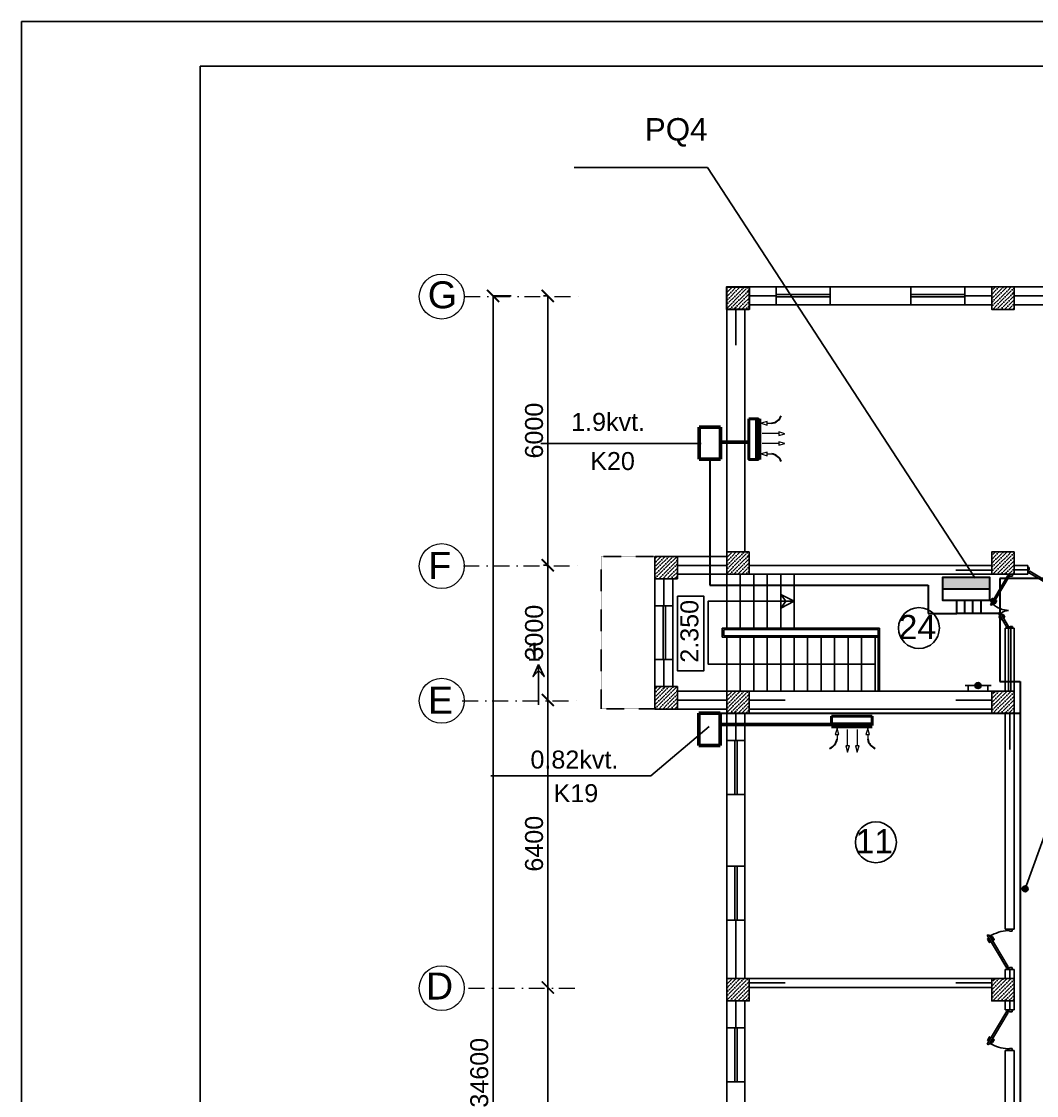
# Model space of a CAD drawing. Header units: millimetres. Extents: x 42452 to 2852333, y -419346 to 834876.
# Drawn here: x 2591321 to 2613922, y 589492 to 613409 of the extents above; entities that cross this region are included whole.
import ezdxf
from ezdxf import colors
from ezdxf.entities.mleader import LeaderData, LeaderLine
from ezdxf.math import Vec2, Vec3

# ---------------------------------------------------------------- set-up
doc = ezdxf.new("R2010")
doc.units = ezdxf.units.MM
for name, pattern in [('( Hidden )', [0.275, 0.15, -0.125]), ('006_PP_0101_AS_101_00$0$006_PP_0101_AS_102_00$0$006_PP_GRID_0101$0$006_TD-D_0101_AS_N101_00$0$TEČKOVANБX2', [0.05, 0, -0.05]), ('DASHDOT', [1, 0.5, -0.25, 0, -0.25]), ('Штрихпунктирная', [670.277762, 352.777767, -176.388884, 0, -141.111112])]:
    doc.linetypes.add(name, pattern=pattern)
for name, color, linetype, lineweight in [('c_dv_l x_tti-25_Ном._пера__21_Ном._пера__21', 7, 'Continuous', 30), ('memar', 7, 'Continuous', 25), ('ДВЕРИ', 7, 'Continuous', 5), ('надписи', 5, 'Continuous', 30), ('соед_роз', 94, 'Continuous', 30), ('Соедин', 5, 'Continuous', 30), ('Соедин_роз', 94, 'Continuous', 30), ('Соединение', 5, 'Continuous', 30), ('Шит', 1, 'Continuous', 30)]:
    doc.layers.add(name, color=color, linetype=linetype, lineweight=lineweight)
doc.styles.add('GENERATED_STYLE_1', font='times.ttf')
doc.styles.get("Standard").update_dxf_attribs({"font": 'arial.ttf'})
doc.styles.add('СГЕНЕРИР_СТИЛЬ_1', font='arial.ttf')
doc.dimstyles.new('razmeri a-g', dxfattribs={"dimtxt": 400, "dimasz": 270, "dimexe": 1.25, "dimexo": 0.625, "dimgap": 100, "dimtad": 1, "dimdec": 0, "dimtxsty": 'Standard', "dimblk": 'ARCHTICK', "dimcen": 2.5, "dimadec": 0, "dimazin": 0, "dimtfac": 1, "dimtdec": 0, "dimtmove": 0, "dimatfit": 3, "dimfxl": 1, "dimarcsym": 0})

# ---------------------------------------------------------------- blocks, each defined once
blk = doc.blocks.new('DSA')
at = {"layer": 'ДВЕРИ', "color": 251, "lineweight": 25, "true_color": 0x636466}
for p, q in [((153780, 788017), (153820, 788017)), ((153780, 787928), (153812, 787928)), ((153780, 787928), (153812, 787928)), ((153804, 787910), (153811, 787922)), ((153804, 787910), (154462, 787520)), ((153811, 787922), (153818, 787918)), ((153812, 787928), (153812, 787965)), ((153812, 787965), (153820, 787965)), ((153818, 787918), (153832, 787941)), ((153820, 787965), (153820, 788016)), ((153832, 787941), (154468, 787562)), ((155336, 787941), (154700, 787562)), ((155364, 787910), (154706, 787520)), ((155350, 787918), (155336, 787941)), ((155388, 788017), (155348, 788017)), ((155348, 787965), (155348, 788016)), ((155356, 787965), (155348, 787965)), ((155357, 787922), (155350, 787918)), ((155356, 787928), (155356, 787965)), ((155388, 787928), (155356, 787928)), ((155388, 787928), (155356, 787928)), ((155364, 787910), (155357, 787922)), ((154366, 787654), (154365, 787652)), ((154367, 787641), (154409, 787616)), ((154428, 787627), (154377, 787657)), ((154388, 787610), (154391, 787615)), ((154391, 787615), (154441, 787585)), ((154411, 787605), (154410, 787603)), ((154426, 787594), (154433, 787605)), ((154441, 787585), (154438, 787580)), ((154777, 787615), (154727, 787585)), ((154727, 787585), (154730, 787580)), ((154742, 787594), (154735, 787605)), ((154740, 787627), (154791, 787657)), ((154757, 787605), (154758, 787603)), ((154801, 787641), (154760, 787616)), ((154780, 787610), (154777, 787615)), ((154802, 787654), (154804, 787652)), ((154318, 787574), (154320, 787576)), ((154372, 787532), (154321, 787563)), ((154331, 787579), (154372, 787555)), ((154365, 787571), (154368, 787575)), ((154415, 787542), (154365, 787571)), ((154383, 787557), (154384, 787560)), ((154401, 787550), (154394, 787538)), ((154418, 787546), (154415, 787542)), ((154456, 787542), (154468, 787562)), ((154470, 787534), (154456, 787542)), ((154462, 787520), (154470, 787534)), ((154698, 787534), (154712, 787542)), ((154706, 787520), (154698, 787534)), ((154712, 787542), (154700, 787562)), ((154750, 787546), (154753, 787542)), ((154753, 787542), (154803, 787571)), ((154767, 787550), (154775, 787538)), ((154785, 787557), (154784, 787560)), ((154837, 787579), (154796, 787555)), ((154797, 787532), (154847, 787563)), ((154803, 787571), (154800, 787575)), ((154850, 787574), (154848, 787576))]:
    blk.add_line(p, q, dxfattribs=at)
for centre, radius, start, end in [((154002, 787952), 583, 319.7101, 357.5846), ((155160, 787950), 576, 182.1815, 220.5237), ((154371, 787648), 7.98, 149.2867, 239.2867), ((154373, 787650), 7.98, 59.2867, 149.2867), ((154404, 787609), 7.98, 329.2867, 59.2867), ((154420, 787613), 16, 329.2867, 59.2867), ((154748, 787613), 16, 120.7133, 210.7133), ((154764, 787609), 7.98, 120.7133, 210.7133), ((154795, 787650), 7.98, 30.7133, 120.7133), ((154797, 787648), 7.98, 300.7133, 30.7133), ((154325, 787569), 7.98, 149.2867, 239.2867), ((154327, 787572), 7.98, 59.2867, 149.2867), ((154376, 787561), 7.98, 239.2867, 329.2867), ((154380, 787546), 16, 239.2867, 329.2867), ((154788, 787546), 16, 210.7133, 300.7133), ((154792, 787561), 7.98, 210.7133, 300.7133), ((154842, 787572), 7.98, 30.7133, 120.7133), ((154843, 787569), 7.98, 300.7133, 30.7133)]:
    blk.add_arc(centre, radius, start, end, dxfattribs=at)
blk = doc.blocks.new('qapi 700')
at = {"layer": 'ДВЕРИ', "color": 251, "lineweight": 25, "true_color": 0x636466}
for p, q in [((1281620, 90086), (1281659, 90086)), ((1281620, 89997), (1281651, 89997)), ((1281651, 89997), (1281651, 90034)), ((1281651, 90034), (1281659, 90034)), ((1281659, 90034), (1281659, 90086)), ((1282368, 90010), (1281735, 89633)), ((1282382, 89987), (1282368, 90010)), ((1282420, 90086), (1282380, 90086)), ((1282380, 90034), (1282380, 90085)), ((1282388, 90034), (1282380, 90034)), ((1282388, 89991), (1282382, 89987)), ((1282388, 89997), (1282388, 90034)), ((1282420, 89997), (1282388, 89997)), ((1282420, 89997), (1282388, 89997)), ((1282395, 89980), (1282388, 89991)), ((1282395, 89980), (1281741, 89591)), ((1281733, 89605), (1281747, 89613)), ((1281741, 89591), (1281733, 89605)), ((1281747, 89613), (1281735, 89633)), ((1281812, 89685), (1281762, 89656)), ((1281762, 89656), (1281765, 89651)), ((1281776, 89665), (1281770, 89676)), ((1281775, 89698), (1281826, 89728)), ((1281785, 89617), (1281787, 89613)), ((1281787, 89613), (1281837, 89642)), ((1281792, 89676), (1281793, 89674)), ((1281835, 89712), (1281794, 89687)), ((1281802, 89622), (1281809, 89609)), ((1281814, 89681), (1281812, 89685)), ((1281820, 89629), (1281818, 89631)), ((1281872, 89650), (1281831, 89626)), ((1281831, 89604), (1281881, 89634)), ((1281837, 89642), (1281835, 89646)), ((1281836, 89725), (1281838, 89722)), ((1281884, 89645), (1281883, 89647))]:
    blk.add_line(p, q, dxfattribs=at)
for centre, radius, start, end in [((1282471, 90052), 821, 183.4077, 209.5706), ((1281783, 89684), 15.9, 120.7133, 210.7133), ((1281798, 89680), 7.94, 120.7133, 210.7133), ((1281823, 89617), 15.9, 210.7133, 300.7133), ((1281827, 89633), 7.94, 210.7133, 300.7133), ((1281830, 89721), 7.94, 30.7133, 120.7133), ((1281831, 89718), 7.94, 300.7133, 30.7133), ((1281876, 89643), 7.94, 30.7133, 120.7133), ((1281877, 89641), 7.94, 300.7133, 30.7133)]:
    blk.add_arc(centre, radius, start, end, dxfattribs=at)
blk = doc.blocks.new('_ArchTick')
at = {"color": 0, "linetype": 'ByBlock', "const_width": 0.15}
blk.add_lwpolyline([(-0.5, -0.5), (0.5, 0.5)], dxfattribs=at)
blk = doc.blocks.new('*D259')
at = {"layer": 'Defpoints', "color": 0, "lineweight": 30, "transparency": 16777216}
for p in [(2602225, 607299), (2601821, 572699), (2602225, 572699)]:
    blk.add_point(p, dxfattribs=at)
at = {"layer": 'memar', "color": 0, "lineweight": -2, "transparency": 16777216}
for p, q in [((2602224, 607299), (2601819, 607299)), ((2601821, 607299), (2601821, 572699)), ((2602224, 572699), (2601819, 572699))]:
    blk.add_line(p, q, dxfattribs=at)
at = {"layer": 'memar', "color": 0, "lineweight": -2, "transparency": 16777216, "xscale": 270, "yscale": 270, "zscale": 270}
for p, rotation in [((2601821, 607299), 90), ((2601821, 572699), 270)]:
    blk.add_blockref('_ArchTick', p, dxfattribs=dict(at, rotation=rotation))
at = {"layer": 'memar', "color": 0, "lineweight": 15, "transparency": 16777216, "insert": (2601516, 589999), "char_height": 400, "attachment_point": 5, "rotation": 90}
blk.add_mtext('34600', dxfattribs=at)
blk = doc.blocks.new('*D260')
at = {"layer": 'Defpoints', "color": 0, "lineweight": 30, "transparency": 16777216}
for p in [(2602943, 607299), (2602943, 601299), (2603040, 601299)]:
    blk.add_point(p, dxfattribs=at)
at = {"layer": 'memar', "color": 0, "lineweight": -2, "transparency": 16777216}
for p, q in [((2602943, 607299), (2603042, 607299)), ((2603040, 607299), (2603040, 601299)), ((2602943, 601299), (2603042, 601299))]:
    blk.add_line(p, q, dxfattribs=at)
at = {"layer": 'memar', "color": 0, "lineweight": -2, "transparency": 16777216, "xscale": 270, "yscale": 270, "zscale": 270}
for p, rotation in [((2603040, 607299), 90), ((2603040, 601299), 270)]:
    blk.add_blockref('_ArchTick', p, dxfattribs=dict(at, rotation=rotation))
at = {"layer": 'memar', "color": 0, "lineweight": 15, "transparency": 16777216, "insert": (2602736, 604299), "char_height": 400, "attachment_point": 5, "rotation": 90}
blk.add_mtext('6000', dxfattribs=at)
blk = doc.blocks.new('*D261')
at = {"layer": 'Defpoints', "color": 0, "lineweight": 30, "transparency": 16777216}
for p in [(2602943, 601299), (2603040, 598299), (2603040, 598299)]:
    blk.add_point(p, dxfattribs=at)
at = {"layer": 'memar', "color": 0, "lineweight": -2, "transparency": 16777216}
for p, q in [((2602943, 601299), (2603042, 601299)), ((2603040, 601299), (2603040, 598299)), ((2603041, 598299), (2603042, 598299))]:
    blk.add_line(p, q, dxfattribs=at)
at = {"layer": 'memar', "color": 0, "lineweight": -2, "transparency": 16777216, "xscale": 270, "yscale": 270, "zscale": 270}
for p, rotation in [((2603040, 601299), 90), ((2603040, 598299), 270)]:
    blk.add_blockref('_ArchTick', p, dxfattribs=dict(at, rotation=rotation))
at = {"layer": 'memar', "color": 0, "lineweight": 15, "transparency": 16777216, "insert": (2602736, 599799), "char_height": 400, "attachment_point": 5, "rotation": 90}
blk.add_mtext('3000', dxfattribs=at)
blk = doc.blocks.new('*D262')
at = {"layer": 'Defpoints', "color": 0, "lineweight": 30, "transparency": 16777216}
for p in [(2603040, 598299), (2603040, 591899), (2603040, 591899)]:
    blk.add_point(p, dxfattribs=at)
at = {"layer": 'memar', "color": 0, "lineweight": -2, "transparency": 16777216}
for p, q in [((2603040, 598299), (2603040, 591899)), ((2603041, 598299), (2603042, 598299)), ((2603041, 591899), (2603042, 591899))]:
    blk.add_line(p, q, dxfattribs=at)
at = {"layer": 'memar', "color": 0, "lineweight": -2, "transparency": 16777216, "xscale": 270, "yscale": 270, "zscale": 270}
for p, rotation in [((2603040, 598299), 90), ((2603040, 591899), 270)]:
    blk.add_blockref('_ArchTick', p, dxfattribs=dict(at, rotation=rotation))
at = {"layer": 'memar', "color": 0, "lineweight": 15, "transparency": 16777216, "insert": (2602736, 595099), "char_height": 400, "attachment_point": 5, "rotation": 90}
blk.add_mtext('6400', dxfattribs=at)
blk = doc.blocks.new('*D263')
at = {"layer": 'Defpoints', "color": 0, "lineweight": 30, "transparency": 16777216}
for p in [(2603040, 591899), (2602568, 585499), (2603040, 585499)]:
    blk.add_point(p, dxfattribs=at)
at = {"layer": 'memar', "color": 0, "lineweight": -2, "transparency": 16777216}
for p, q in [((2603040, 591899), (2603040, 585499)), ((2603041, 591899), (2603042, 591899)), ((2602568, 585499), (2603042, 585499))]:
    blk.add_line(p, q, dxfattribs=at)
at = {"layer": 'memar', "color": 0, "lineweight": -2, "transparency": 16777216, "xscale": 270, "yscale": 270, "zscale": 270}
for p, rotation in [((2603040, 591899), 90), ((2603040, 585499), 270)]:
    blk.add_blockref('_ArchTick', p, dxfattribs=dict(at, rotation=rotation))
at = {"layer": 'memar', "color": 0, "lineweight": 15, "transparency": 16777216, "insert": (2602736, 588699), "char_height": 400, "attachment_point": 5, "rotation": 90}
blk.add_mtext('6400', dxfattribs=at)
blk = doc.blocks.new('ПГ')
at = {"layer": 'Шит'}
blk.add_hatch(color=256, dxfattribs=at).paths.add_polyline_path([(-470, 228), (-470, 3), (470, 3), (470, 228)])
blk.add_line((470, 228), (-470, 228), dxfattribs=at)
blk.add_lwpolyline([(-470, 452), (-470, 3), (470, 3), (470, 452)], close=True, dxfattribs=at)
blk = doc.blocks.new('t')
at = {"layer": 'Соедин', "lineweight": -3}
blk.add_hatch(color=256, dxfattribs=at).paths.add_polyline_path([(-65, 0, 1), (65, 0, 1)])
blk.add_circle((0, 0), 65.1, dxfattribs=at)

msp = doc.modelspace()

# ---------------------------------------------------------------- hatches: boundary and pattern name
at = {"layer": 'memar', "lineweight": 25}
h = msp.add_hatch(dxfattribs=at)
h.set_pattern_fill('ANSI36', color=256, scale=500)
h.set_pattern_definition([(45, (920787.99, 3063898.607), (33.1456304, 121.533978), [156.25, -31.25, 0, -31.25])])
h.paths.add_polyline_path([(2607026.13986, 607498.52629), (2607026.13986, 606998.52629), (2607526.13986, 606998.52629), (2607526.13986, 607498.52629)])
h = msp.add_hatch(dxfattribs=at)
h.set_pattern_fill('ANSI36', color=256, scale=500)
h.set_pattern_definition([(45, (914887.793, 3063898.607), (33.1456304, 121.533978), [156.25, -31.25, 0, -31.25])])
h.paths.add_polyline_path([(2612926.33479, 607498.52629), (2612926.33479, 606998.52629), (2613426.33479, 606998.52629), (2613426.33479, 607498.52629)])
h = msp.add_hatch(dxfattribs=at)
h.set_pattern_fill('ANSI36', color=256, scale=500)
h.set_pattern_definition([(45, (920787.793, 3057998.6), (33.1456304, 121.533978), [156.25, -31.25, 0, -31.25])])
h.paths.add_polyline_path([(2607026.33479, 601598.5206), (2607026.33479, 601098.5206), (2607526.33479, 601098.5206), (2607526.33479, 601598.5206)])
h = msp.add_hatch(dxfattribs=at)
h.set_pattern_fill('ANSI36', color=256, scale=500)
h.set_pattern_definition([(45, (914887.793, 3057998.6), (33.1456304, 121.533978), [156.25, -31.25, 0, -31.25])])
h.paths.add_polyline_path([(2612926.33479, 601598.5206), (2612926.33479, 601098.5206), (2613426.33479, 601098.5206), (2613426.33479, 601598.5206)])
h = msp.add_hatch(dxfattribs=at)
h.set_pattern_fill('ANSI36', color=256, scale=500)
h.set_pattern_definition([(45, (922387.793, 3057898.6), (33.1456304, 121.533978), [156.25, -31.25, 0, -31.25])])
h.paths.add_polyline_path([(2605426.33479, 601498.5206), (2605426.33479, 600998.5206), (2605926.33479, 600998.5206), (2605926.33479, 601498.5206)])
h = msp.add_hatch(color=256, dxfattribs=at)
h.dxf.hatch_style = 1
h.paths.add_polyline_path([(2612686.05079, 598620.53923, 1), (2612554.49781, 598620.53923, 1)])
h = msp.add_hatch(dxfattribs=at)
h.set_pattern_fill('ANSI36', color=256, scale=500)
h.set_pattern_definition([(45, (922387.793, 3054998.6), (33.1456304, 121.533978), [156.25, -31.25, 0, -31.25])])
h.paths.add_polyline_path([(2605426.33479, 598598.5206), (2605426.33479, 598098.5206), (2605926.33479, 598098.5206), (2605926.33479, 598598.5206)])
h = msp.add_hatch(dxfattribs=at)
h.set_pattern_fill('ANSI36', color=256, scale=500)
h.set_pattern_definition([(45, (920787.793, 3054898.6), (33.1456304, 121.533978), [156.25, -31.25, 0, -31.25])])
h.paths.add_polyline_path([(2607026.33479, 598498.5206), (2607026.33479, 597998.5206), (2607526.33479, 597998.5206), (2607526.33479, 598498.5206)])
h = msp.add_hatch(dxfattribs=at)
h.set_pattern_fill('ANSI36', color=256, scale=500)
h.set_pattern_definition([(45, (914887.99, 3054898.6), (33.1456304, 121.533978), [156.25, -31.25, 0, -31.25])])
h.paths.add_polyline_path([(2612926.13986, 598498.5206), (2612926.13986, 597998.5206), (2613426.13986, 597998.5206), (2613426.13986, 598498.5206)])
h = msp.add_hatch(dxfattribs=at)
h.set_pattern_fill('ANSI36', color=256, scale=500)
h.set_pattern_definition([(45, (920787.99, 3048498.6), (33.1456304, 121.533978), [156.25, -31.25, 0, -31.25])])
h.paths.add_polyline_path([(2607026.14, 592098.5206), (2607026.14, 591598.5206), (2607526.14, 591598.5206), (2607526.14, 592098.5206)])
h = msp.add_hatch(dxfattribs=at)
h.set_pattern_fill('ANSI36', color=256, scale=500)
h.set_pattern_definition([(45, (914887.99, 3048498.6), (33.1456304, 121.533978), [156.25, -31.25, 0, -31.25])])
h.paths.add_polyline_path([(2612926.13986, 592098.5206), (2612926.13986, 591598.5206), (2613426.13986, 591598.5206), (2613426.13986, 592098.5206)])

# ---------------------------------------------------------------- linework, layer by layer
at = {"layer": 'c_dv_l x_tti-25_Ном._пера__21_Ном._пера__21', "linetype": 'Continuous', "lineweight": 25, "flags": 128}
for points in [[(2591320.97086, 613409.26844), (2674928.52286, 613409.26844), (2674928.52286, 554286.78524), (2591320.97086, 554286.78524)], [(2595302.28286, 612413.94044), (2673933.19486, 612413.94044), (2673933.19486, 555282.11324), (2595302.28286, 555282.11324)]]:
    msp.add_lwpolyline(points, close=True, dxfattribs=at)
at = {"layer": 'memar', "linetype": 'Штрихпунктирная', "lineweight": 15}
for p, q in [((2601178.52565, 607284.01564), (2603802.51953, 607284.01564)), ((2601161.22987, 601284.00995), (2603802.51953, 601284.00995)), ((2601134.11797, 598284.00995), (2603802.51953, 598284.00995)), ((2601276.13137, 591884.00995), (2603802.51953, 591884.00995))]:
    msp.add_line(p, q, dxfattribs=at)
at = {"layer": 'memar', "color": 7, "linetype": '( Hidden )', "lineweight": 25}
for p, q in [((2605425.96356, 601498.5206), (2604225.96356, 601498.5206)), ((2604225.96356, 601498.5206), (2604225.96356, 598101.18984)), ((2607326.20367, 598498.5206), (2607326.20367, 598798.5206)), ((2604225.96356, 598101.18984), (2605425.96356, 598101.18984))]:
    msp.add_line(p, q, dxfattribs=at)
at = {"layer": 'memar', "color": 7, "linetype": 'Continuous', "lineweight": 25}
for p, q in [((2607026.20367, 599898.5206), (2607026.20367, 601098.5206)), ((2607326.20367, 599898.5206), (2607326.20367, 601098.5206)), ((2607626.20367, 599898.5206), (2607626.20367, 601098.5206)), ((2607926.20367, 599898.5206), (2607926.20367, 601098.5206)), ((2608226.20367, 599898.5206), (2608226.20367, 601098.5206)), ((2608526.20367, 599898.5206), (2608526.20367, 601098.5206)), ((2607026.20367, 599898.5206), (2606926.20367, 599898.5206)), ((2606926.20367, 599898.5206), (2606926.20367, 599698.5206)), ((2606956.20367, 599868.5206), (2610396.20367, 599868.5206)), ((2606956.20367, 599868.5206), (2606956.20367, 599728.5206)), ((2607026.20367, 599898.5206), (2610426.20367, 599898.5206)), ((2610396.20367, 599868.5206), (2610396.20367, 598498.5206)), ((2610426.20367, 599898.5206), (2610426.20367, 598498.5206)), ((2606926.20367, 599698.5206), (2607026.20367, 599698.5206)), ((2606956.20367, 599728.5206), (2610396.20367, 599728.5206)), ((2607026.20367, 598498.5206), (2607026.20367, 599698.5206)), ((2607026.20367, 599698.5206), (2610326.20367, 599698.5206)), ((2607326.20367, 598498.5206), (2607326.20367, 599698.5206)), ((2607626.20367, 598498.5206), (2607626.20367, 599698.5206)), ((2607926.20367, 598498.5206), (2607926.20367, 599698.5206)), ((2608226.20367, 598498.5206), (2608226.20367, 599698.5206)), ((2608526.20367, 598498.5206), (2608526.20367, 599698.5206)), ((2608826.20367, 598498.5206), (2608826.20367, 599698.5206)), ((2609126.20367, 598498.5206), (2609126.20367, 599698.5206)), ((2609426.20367, 598498.5206), (2609426.20367, 599698.5206)), ((2609726.20367, 598498.5206), (2609726.20367, 599698.5206)), ((2610026.20367, 598498.5206), (2610026.20367, 599698.5206)), ((2610326.20367, 598498.5206), (2610326.20367, 599698.5206)), ((2610396.20367, 599698.5206), (2610326.20367, 599698.5206))]:
    msp.add_line(p, q, dxfattribs=at)
at = {"layer": 'memar', "color": 251, "lineweight": 25, "true_color": 0x636466}
for p, q in [((2613284.36525, 601074.21674), (2612893.87233, 600416.90002)), ((2613314.59025, 601046.97983), (2612936.32682, 600410.24153)), ((2613284.36525, 601074.21674), (2613296.16284, 601067.20814)), ((2613296.16284, 601067.20814), (2613292.08747, 601060.34807)), ((2613292.08747, 601060.34807), (2613314.59025, 601046.97983)), ((2613301.77958, 601098.5206), (2613301.77958, 601066.6034)), ((2613301.77958, 601098.5206), (2613301.77958, 601066.6034)), ((2613301.77958, 601066.6034), (2613338.77971, 601066.6034)), ((2613338.77971, 601066.6034), (2613338.77971, 601058.6241)), ((2613338.77971, 601058.6241), (2613390.32378, 601058.6241)), ((2613390.88991, 601098.5206), (2613390.88991, 601058.6241)), ((2612906.54883, 600507.03056), (2612936.68647, 600557.76132)), ((2612947.62191, 600560.54603), (2612950.34023, 600558.93115)), ((2612893.87272, 600416.89978), (2612907.59497, 600408.74789)), ((2612907.59497, 600408.74789), (2612915.74564, 600422.46807)), ((2612924.41496, 600477.85457), (2612912.11824, 600485.15968)), ((2612915.72753, 600463.23101), (2612945.42313, 600513.21768)), ((2612919.77174, 600460.82846), (2612915.72753, 600463.23101)), ((2612915.74564, 600422.46807), (2612936.32391, 600410.24325)), ((2612953.12493, 600547.99571), (2612928.67369, 600506.83687)), ((2612931.45839, 600495.90143), (2612934.17671, 600494.28656)), ((2612945.42313, 600513.21768), (2612949.46734, 600510.81514)), ((2612958.93673, 600437.56171), (2612954.21824, 600440.36482)), ((2612988.63233, 600487.54838), (2612958.93673, 600437.56171)), ((2612967.62415, 600452.18527), (2612979.28231, 600445.2595)), ((2612979.46567, 600467.38173), (2612977.38591, 600468.61726)), ((2612983.94956, 600490.33028), (2612988.63233, 600487.54838)), ((2613014.85236, 600511.32528), (2612990.40111, 600470.16644)), ((2613001.15319, 600450.82892), (2613031.29083, 600501.55967)), ((2613028.50612, 600512.49511), (2613025.7878, 600514.10999)), ((2613270.23446, 599909.80811), (2613077.87146, 600232.06008)), ((2613077.87185, 600232.06031), (2613091.5941, 600240.21221)), ((2613090.54796, 600141.92953), (2613120.6856, 600091.19878)), ((2613091.5941, 600240.21221), (2613099.74477, 600226.49203)), ((2613108.41409, 600171.10553), (2613096.11737, 600163.80041)), ((2613103.77087, 600188.13163), (2613099.72666, 600185.72909)), ((2613099.72666, 600185.72909), (2613129.42226, 600135.74241)), ((2613099.74477, 600226.49203), (2613120.32304, 600238.71684)), ((2613137.12407, 600100.96438), (2613112.67282, 600142.12322)), ((2613115.45752, 600153.05866), (2613118.17584, 600154.67354)), ((2613300.45946, 599937.04501), (2613120.32595, 600238.71857)), ((2613129.42226, 600135.74241), (2613133.46647, 600138.14496)), ((2613131.62104, 600088.41407), (2613134.33936, 600090.02894)), ((2613142.93586, 600211.39839), (2613138.21737, 600208.59528)), ((2613172.63146, 600161.41172), (2613142.93586, 600211.39839)), ((2613151.62328, 600196.77483), (2613163.28144, 600203.70059)), ((2613163.4648, 600181.57836), (2613161.38504, 600180.34284)), ((2613167.94869, 600158.62982), (2613172.63146, 600161.41172)), ((2613198.85149, 600137.63482), (2613174.40024, 600178.79366)), ((2613185.15232, 600198.13118), (2613215.28996, 600147.40042)), ((2613212.50525, 600136.46498), (2613209.78693, 600134.85011)), ((2613270.23446, 599909.80811), (2613282.03205, 599916.8167)), ((2613277.95668, 599923.67678), (2613300.45946, 599937.04501)), ((2613282.03205, 599916.8167), (2613277.95668, 599923.67678)), ((2613301.77958, 599898.5206), (2613301.77958, 599930.4378)), ((2613301.77958, 599898.5206), (2613301.77958, 599930.4378)), ((2613301.77958, 599930.4378), (2613338.77971, 599930.4378)), ((2613338.77971, 599930.4378), (2613338.77971, 599938.4171)), ((2613338.77971, 599938.4171), (2613390.32378, 599938.4171)), ((2613390.88991, 599898.5206), (2613390.88991, 599938.4171))]:
    msp.add_line(p, q, dxfattribs=at)
at = {"layer": 'memar', "lineweight": 25}
msp.add_line((2613726.33479, 601198.5206), (2613426.33479, 601198.5206), dxfattribs=at)
at = {"layer": 'memar', "color": 0, "lineweight": 25}
for p, q in [((2613225.94508, 599898.5206), (2613426.13986, 599898.5206)), ((2612925.96356, 598098.5206), (2607525.96356, 598098.5206))]:
    msp.add_line(p, q, dxfattribs=at)
at = {"layer": 'memar', "color": 7, "linetype": 'DASHDOT', "lineweight": 25}
msp.add_line((2607026.20367, 599698.5206), (2607026.20367, 598498.5206), dxfattribs=at)
at = {"layer": 'memar', "color": 7, "linetype": '006_PP_0101_AS_101_00$0$006_PP_0101_AS_102_00$0$006_PP_GRID_0101$0$006_TD-D_0101_AS_N101_00$0$TEČKOVANБX2', "lineweight": 25}
for p, q in [((2608226.20367, 598498.5206), (2608226.20367, 599698.5206)), ((2608526.20367, 598498.5206), (2608526.20367, 599698.5206)), ((2608826.20367, 598498.5206), (2608826.20367, 599698.5206)), ((2609126.20367, 598498.5206), (2609126.20367, 599698.5206)), ((2609426.20367, 598498.5206), (2609426.20367, 599698.5206)), ((2609726.20367, 598498.5206), (2609726.20367, 599698.5206)), ((2610026.20367, 598498.5206), (2610026.20367, 599698.5206)), ((2610326.20367, 598498.5206), (2610326.20367, 599698.5206)), ((2607926.20367, 598498.5206), (2607926.20367, 599398.5206)), ((2607626.20367, 598498.5206), (2607626.20367, 599098.5206))]:
    msp.add_line(p, q, dxfattribs=at)
at = {"layer": 'memar', "linetype": 'Continuous', "lineweight": 25}
for p, q in [((2602835.06475, 599092.09296), (2602835.06475, 598192.09296)), ((2612331.00398, 598620.53923), (2612909.54461, 598620.53923)), ((2612399.87787, 598620.53923), (2612399.87787, 598498.5206)), ((2612834.76725, 598620.53923), (2612834.76725, 598498.5206))]:
    msp.add_line(p, q, dxfattribs=at)
at = {"layer": 'memar', "color": 3, "lineweight": 25}
for points in [[(2607526.13986, 607498.52629), (2607026.13986, 607498.52629), (2607026.13986, 606998.52629), (2607526.13986, 606998.52629)], [(2613426.33479, 607498.52629), (2612926.33479, 607498.52629), (2612926.33479, 606998.52629), (2613426.33479, 606998.52629)], [(2607526.33479, 601598.5206), (2607026.33479, 601598.5206), (2607026.33479, 601098.5206), (2607526.33479, 601098.5206)], [(2613426.33479, 601598.5206), (2612926.33479, 601598.5206), (2612926.33479, 601098.5206), (2613426.33479, 601098.5206)], [(2605926.33479, 601498.5206), (2605426.33479, 601498.5206), (2605426.33479, 600998.5206), (2605926.33479, 600998.5206)], [(2605926.33479, 598598.5206), (2605426.33479, 598598.5206), (2605426.33479, 598098.5206), (2605926.33479, 598098.5206)], [(2607526.33479, 598498.5206), (2607026.33479, 598498.5206), (2607026.33479, 597998.5206), (2607526.33479, 597998.5206)], [(2613426.13986, 598498.5206), (2612926.13986, 598498.5206), (2612926.13986, 597998.5206), (2613426.13986, 597998.5206)], [(2607526.14, 592098.5206), (2607026.14, 592098.5206), (2607026.14, 591598.5206), (2607526.14, 591598.5206)], [(2613426.13986, 592098.5206), (2612926.13986, 592098.5206), (2612926.13986, 591598.5206), (2613426.13986, 591598.5206)]]:
    msp.add_lwpolyline(points, close=True, dxfattribs=at)
at = {"layer": 'memar', "color": 0, "lineweight": 25}
for points in [[(2607526.13986, 607498.52629), (2648926.13986, 607498.52629)], [(2608125.6591, 607098.52629), (2607525.96356, 607098.52629)], [(2611125.65909, 607098.52629), (2609325.6591, 607098.52629)], [(2612926.33479, 607098.52629), (2612325.65909, 607098.52629)], [(2614125.6591, 607098.52629), (2613426.33479, 607098.52629)], [(2607026.13986, 606998.52629), (2607026.13986, 601598.5206)], [(2607426.13986, 606998.52629), (2607426.13986, 601598.5206)], [(2605925.96356, 601498.5206), (2607026.13986, 601498.5206)], [(2607526.13986, 601298.5206), (2612926.33479, 601298.5206)], [(2613726.33479, 601298.5206), (2613426.33479, 601298.5206)], [(2613726.33479, 601098.5206), (2613726.33479, 601298.5206)], [(2607028.33479, 601098.5206), (2605927.96356, 601098.5206)], [(2612926.33479, 601098.5206), (2607526.33479, 601098.5206)], [(2613726.33479, 601098.5206), (2613426.33479, 601098.5206)], [(2605426.33479, 600998.5206), (2605426.33479, 598598.5206)], [(2605826.33479, 600998.5206), (2605826.33479, 598598.5206)], [(2613426.13986, 599898.5206), (2613426.13986, 598498.5206), (2613226.13986, 598498.5206), (2613226.13986, 599898.5206)], [(2605925.96356, 598498.5206), (2607026.33479, 598498.5206)], [(2607526.33479, 598498.5206), (2612926.13986, 598498.5206)], [(2607025.96356, 598098.5206), (2605926.33479, 598098.5206)], [(2607026.05727, 572898.5206), (2607026.33479, 597998.5206)], [(2607426.2534, 592098.5206), (2607426.33479, 597998.51508)], [(2612925.96356, 598098.5206), (2607525.96356, 598098.5206)], [(2613226.13986, 593198.5206), (2613226.13986, 597998.5206), (2613426.13986, 597998.5206), (2613426.13986, 593198.5206)], [(2613426.13986, 593198.5206), (2613226.13986, 593198.5206)], [(2613426.13986, 592298.5206), (2613426.13986, 592098.5206), (2613226.13986, 592098.5206), (2613226.13986, 592298.5206)], [(2613226.13986, 592298.5206), (2613426.13986, 592298.5206)], [(2607426.16511, 585698.5206), (2607426.2465, 591598.5206)], [(2613226.13986, 591398.5206), (2613226.13986, 591598.5206), (2613426.13986, 591598.5206), (2613426.13986, 591398.5206)], [(2613226.13986, 591398.5206), (2613426.13986, 591398.5206)], [(2613426.13986, 590498.5206), (2613426.13986, 585698.5206), (2613226.13986, 585698.5206), (2613226.13986, 590498.5206)], [(2613426.13986, 590498.5206), (2613226.13986, 590498.5206)]]:
    msp.add_lwpolyline(points, dxfattribs=at)
for points in [[(2609325.6591, 607498.52629), (2608125.6591, 607498.52629), (2608125.6591, 607098.52629), (2609325.6591, 607098.52629)], [(2612325.65909, 607498.52629), (2611125.6591, 607498.52629), (2611125.6591, 607098.52629), (2612325.65909, 607098.52629)], [(2605826.33479, 599198.5206), (2605826.33479, 600398.5206), (2605426.33479, 600398.5206), (2605426.33479, 599198.5206)], [(2607426.32651, 596198.44447), (2607426.32651, 597398.44447), (2607026.32651, 597398.44447), (2607026.32651, 596198.44447)], [(2607425.15048, 593398.02385), (2607425.15048, 594598.02385), (2607025.15048, 594598.02385), (2607025.15048, 593398.02385)], [(2612926.13986, 591898.5206), (2607526.14, 591898.5206), (2607526.14, 592098.5206), (2612926.13986, 592098.5206)], [(2607426.23822, 589798.44447), (2607426.23822, 590998.44447), (2607026.23822, 590998.44447), (2607026.23822, 589798.44447)]]:
    msp.add_lwpolyline(points, close=True, dxfattribs=at)
at = {"layer": 'memar', "lineweight": 25}
for points in [[(2608125.6591, 607298.52629), (2607526.13986, 607298.52629)], [(2612926.33479, 607298.52629), (2612325.65909, 607298.52629)], [(2613426.33479, 607298.52629), (2614125.6591, 607298.52629)], [(2607226.14, 606998.52629), (2607226.14, 606198.52629)], [(2605926.33479, 601298.5206), (2607026.33479, 601298.5206)], [(2612126.33479, 601192.00445), (2612926.33479, 601192.00445)], [(2605626.14, 600998.5206), (2605626.14, 600398.5206)], [(2605626.14, 599198.5206), (2605626.14, 598598.5206)], [(2607026.33479, 598298.5206), (2605926.33479, 598298.5206)], [(2607526.33479, 598298.5206), (2608326.33479, 598298.5206)], [(2612926.13986, 598298.5206), (2612126.13986, 598298.5206)], [(2607226.14, 597998.5206), (2607226.14, 597398.44447)], [(2613326.13986, 597998.5206), (2613326.13986, 597198.5206)], [(2607226.14, 592098.5206), (2607226.14, 593398.02385)], [(2613326.13986, 592098.5206), (2613326.13986, 592298.5206)], [(2607526.14, 591998.5206), (2608326.14, 591998.5206)], [(2612926.13986, 591998.5206), (2612126.13986, 591998.5206)], [(2607226.14, 591598.5206), (2607226.14, 590993.0522)], [(2613326.13986, 591598.5206), (2613326.13986, 591398.5206)]]:
    msp.add_lwpolyline(points, dxfattribs=at)
at = {"layer": 'memar', "color": 146, "lineweight": 25, "true_color": 0x105689}
for points in [[(2608125.6591, 607329.66369), (2608125.6591, 607279.66369), (2609325.6591, 607279.66369), (2609325.6591, 607329.66369)], [(2611125.6591, 607329.66369), (2611125.6591, 607279.66369), (2612325.65909, 607279.66369), (2612325.65909, 607329.66369)], [(2605657.47219, 600398.5206), (2605607.47219, 600398.5206), (2605607.47219, 599198.5206), (2605657.47219, 599198.5206)], [(2613351.13986, 598498.5206), (2613301.13986, 598498.5206), (2613301.13986, 599898.5206), (2613351.13986, 599898.5206)], [(2607257.46391, 597398.44447), (2607207.46391, 597398.44447), (2607207.46391, 596198.44447), (2607257.46391, 596198.44447)], [(2607256.28789, 594598.02385), (2607206.28789, 594598.02385), (2607206.28789, 593398.02385), (2607256.28789, 593398.02385)], [(2607257.37562, 590998.44447), (2607207.37562, 590998.44447), (2607207.37562, 589798.44447), (2607257.37562, 589798.44447)]]:
    msp.add_lwpolyline(points, close=True, dxfattribs=at)
at = {"layer": 'memar', "color": 7, "linetype": 'Continuous', "lineweight": 25, "flags": 128}
for points in [[(2605925.30571, 600608.56852), (2605925.30571, 598949.68484), (2606515.13102, 598949.68484), (2606515.13102, 600608.56852)], [(2608343.17323, 600498.52076), (2608226.20367, 600346.03133), (2608526.20367, 600498.5206), (2608226.20367, 600651.01072)]]:
    msp.add_lwpolyline(points, close=True, dxfattribs=at)
msp.add_lwpolyline([(2608526.20367, 600498.521), (2606608.5369, 600498.521), (2606608.5369, 599098.5206), (2610326.20367, 599098.5206)], dxfattribs=at)
at = {"layer": 'memar', "linetype": 'Continuous', "lineweight": 25, "flags": 128}
msp.add_lwpolyline([(2602835.06475, 599092.09296), (2602713.52983, 598823.03184), (2602835.06475, 598960.52314), (2602956.59968, 598823.03184)], close=True, dxfattribs=at)
at = {"layer": 'memar', "linetype": 'Continuous', "lineweight": 15}
for centre in [(2600678.52723, 607282.7601), (2600678.52723, 601282.75441), (2600678.52723, 598282.75441), (2600678.3323, 591882.75441)]:
    msp.add_circle(centre, 500, dxfattribs=at)
at = {"layer": 'memar', "color": 0, "lineweight": 25}
for centre in [(2611305.00562, 599901.15342), (2610345.99822, 595130.91453)]:
    msp.add_circle(centre, 454.87332, dxfattribs=at)
at = {"layer": 'memar', "lineweight": 25}
msp.add_circle((2612620.2743, 598620.53923), 65.77649, dxfattribs=at)
at = {"layer": 'memar', "color": 251, "lineweight": 25, "true_color": 0x636466}
for centre, radius, start, end in [((2612943.54654, 600553.68595), 7.9793, 59.286707771, 149.286707771), ((2612946.26486, 600552.07108), 7.9793, 329.286707771, 59.286707771), ((2612920.26897, 600498.87983), 15.9586, 149.286707771, 239.286707771), ((2612935.53376, 600502.76151), 7.9793, 149.286707771, 239.286707771), ((2613326.34224, 600876.90661), 582.83404, 229.710094572, 267.584640116), ((2612987.43304, 600458.97965), 15.9586, 239.286707771, 329.286707771), ((2612983.54104, 600474.24181), 7.9793, 239.286707771, 329.286707771), ((2613021.71243, 600507.24991), 7.9793, 59.286707771, 149.286707771), ((2613024.43075, 600505.63504), 7.9793, 329.286707771, 59.286707771), ((2613104.26811, 600150.08027), 15.9586, 120.713292229, 210.713292229), ((2613119.53289, 600146.19859), 7.9793, 120.713292229, 210.713292229), ((2613127.54567, 600095.27414), 7.9793, 210.713292229, 300.713292229), ((2613313.92324, 600006.6961), 288.15029, 92.415359884, 130.289905428), ((2613130.26399, 600096.88902), 7.9793, 300.713292229, 30.713292229), ((2613171.43217, 600189.98045), 15.9586, 30.713292229, 120.713292229), ((2613167.54017, 600174.71829), 7.9793, 30.713292229, 120.713292229), ((2613205.71156, 600141.71018), 7.9793, 210.713292229, 300.713292229), ((2613208.42988, 600143.32506), 7.9793, 300.713292229, 30.713292229)]:
    msp.add_arc(centre, radius, start, end, dxfattribs=at)
at = {"layer": 'надписи', "color": 0, "lineweight": -3}
for p, q in [((2602888.7665, 604010.7068), (2606451.50441, 604010.7068)), ((2605332.50138, 596607.85663), (2606630.88053, 597709.44349)), ((2601769.76347, 596607.85663), (2605332.50138, 596607.85663))]:
    msp.add_line(p, q, dxfattribs=at)
at = {"layer": 'соед_роз', "lineweight": 50}
for p, q in [((2607697.09924, 604560.92714), (2607697.09924, 603656.5337)), ((2607727.18782, 604560.92714), (2607727.18782, 603656.5337)), ((2607751.96006, 604560.92714), (2607751.96006, 603656.5337)), ((2606407.21557, 604377.69924), (2606883.52368, 604377.69924)), ((2606407.21557, 604377.69924), (2606407.21557, 603660.58852)), ((2606883.52368, 604377.69924), (2606883.52368, 603660.58852)), ((2606883.52368, 604038.23958), (2607516.98383, 604038.23958)), ((2606883.52368, 603660.58852), (2606407.21557, 603660.58852)), ((2606404.42636, 598007.34116), (2606880.73446, 598007.34116)), ((2606404.42636, 598007.34116), (2606404.42636, 597290.23045)), ((2606880.73446, 598007.34116), (2606880.73446, 597290.23045)), ((2609358.77897, 597752.29873), (2606880.73446, 597752.29873)), ((2610263.17242, 597761.72443), (2609358.77897, 597761.72443)), ((2610263.17242, 597731.63585), (2609358.77897, 597731.63585)), ((2610263.17242, 597706.86361), (2609358.77897, 597706.86361)), ((2606880.73446, 597290.23045), (2606404.42636, 597290.23045))]:
    msp.add_line(p, q, dxfattribs=at)
at = {"layer": 'соед_роз', "lineweight": 15}
for p, q in [((2607927.91379, 604502.10419), (2607791.77805, 604464.85756)), ((2607791.77805, 604464.85756), (2607927.91379, 604422.83256)), ((2607927.91379, 604422.83256), (2607927.91379, 604502.10419)), ((2607927.91379, 604462.46837), (2608026.12664, 604462.46837)), ((2608183.02603, 604231.24375), (2607815.33806, 604231.24375)), ((2608319.16177, 604228.85456), (2608183.02603, 604270.87956)), ((2608183.02603, 604270.87956), (2608183.02603, 604191.60793)), ((2608183.02603, 604191.60793), (2608319.16177, 604228.85456)), ((2608183.02603, 604012.72811), (2607812.87737, 604012.72811)), ((2608319.16177, 604010.33892), (2608183.02603, 604052.36392)), ((2608183.02603, 604052.36392), (2608183.02603, 603973.09229)), ((2608183.02603, 603973.09229), (2608319.16177, 604010.33892)), ((2607927.91379, 603819.26716), (2607791.77805, 603782.02053)), ((2607791.77805, 603782.02053), (2607927.91379, 603739.99553)), ((2607927.91379, 603739.99553), (2607927.91379, 603819.26716)), ((2607927.91379, 603779.63134), (2608026.12664, 603779.63134)), ((2609358.77897, 597731.63585), (2609358.77897, 597941.83984)), ((2609358.77897, 597941.83984), (2610263.17242, 597941.83984)), ((2610263.17242, 597941.83984), (2610263.17242, 597731.63585)), ((2610263.17242, 597731.63585), (2609358.77897, 597731.63585)), ((2609484.2658, 597667.04562), (2609442.2408, 597530.90988)), ((2609442.2408, 597530.90988), (2609521.51244, 597530.90988)), ((2609481.87662, 597530.90988), (2609481.87662, 597432.69704)), ((2609521.51244, 597530.90988), (2609484.2658, 597667.04562)), ((2609714.97338, 597275.79765), (2609714.97338, 597645.9463)), ((2609933.48902, 597275.79765), (2609933.48902, 597643.48561)), ((2610167.10283, 597667.04562), (2610125.07783, 597530.90988)), ((2610125.07783, 597530.90988), (2610204.34947, 597530.90988)), ((2610164.71365, 597530.90988), (2610164.71365, 597432.69704)), ((2610204.34947, 597530.90988), (2610167.10283, 597667.04562)), ((2609754.6092, 597275.79765), (2609675.33757, 597275.79765)), ((2609675.33757, 597275.79765), (2609712.5842, 597139.6619)), ((2609712.5842, 597139.6619), (2609754.6092, 597275.79765)), ((2609973.12484, 597275.79765), (2609893.85321, 597275.79765)), ((2609893.85321, 597275.79765), (2609931.09984, 597139.6619)), ((2609931.09984, 597139.6619), (2609973.12484, 597275.79765))]:
    msp.add_line(p, q, dxfattribs=at)
at = {"layer": 'соед_роз', "lineweight": 40}
for p, q in [((2609358.77897, 597731.63585), (2609358.77897, 597941.83984)), ((2609358.77897, 597941.83984), (2610263.17242, 597941.83984)), ((2610263.17242, 597941.83984), (2610263.17242, 597731.63585)), ((2610263.17242, 597731.63585), (2609358.77897, 597731.63585))]:
    msp.add_line(p, q, dxfattribs=at)
at = {"layer": 'соед_роз', "lineweight": 15}
msp.add_lwpolyline([(2607516.98383, 604560.92714), (2607727.18782, 604560.92714), (2607727.18782, 603656.5337), (2607516.98383, 603656.5337)], close=True, dxfattribs=at)
at = {"layer": 'соед_роз', "lineweight": 40}
msp.add_lwpolyline([(2607516.98383, 604560.92714), (2607727.18782, 604560.92714), (2607727.18782, 603656.5337), (2607516.98383, 603656.5337)], close=True, dxfattribs=at)
at = {"layer": 'соед_роз'}
for centre, start, end in [((2607989.04768, 604728.87635), 277.923588556, 338.351629391), ((2607989.04768, 603513.22337), 21.648370609, 82.076411391), ((2609215.46865, 597469.776), 291.648370633, 352.076411387), ((2610431.12162, 597469.776), 187.923588559, 248.351629367)]:
    msp.add_arc(centre, 268.97594, start, end, dxfattribs=at)
at = {"layer": 'Соедин_роз'}
for p, q in [((2606645.36963, 603660.58852), (2606645.36963, 600856.68768)), ((2606645.36963, 600856.68768), (2611506.17895, 600856.68768)), ((2611506.17895, 600856.68768), (2611506.17895, 600228.50906)), ((2634315.48629, 601005.58971), (2613107.30991, 601005.58971)), ((2613107.30991, 601005.58971), (2613107.30991, 600228.50906)), ((2612144.58995, 600228.50906), (2612144.58995, 600521.54078)), ((2612325.55347, 600228.50906), (2612325.55347, 600521.54078)), ((2612506.51699, 600228.50906), (2612506.51699, 600521.54078)), ((2612687.48051, 600228.50906), (2612687.48051, 600521.54078)), ((2611506.17895, 600228.50906), (2612144.58995, 600228.50906)), ((2613107.30991, 600228.50906), (2612144.58995, 600228.50906)), ((2613107.30991, 600228.50906), (2613107.30991, 598712.2938)), ((2613107.30991, 598712.2938), (2613555.617, 598712.2938)), ((2613555.617, 598712.2938), (2613555.617, 581204.65344)), ((2606880.73446, 598007.34116), (2613555.617, 598007.34116))]:
    msp.add_line(p, q, dxfattribs=at)
msp.add_lwpolyline([(2607526.13986, 606998.52629), (2607026.13986, 606998.52629), (2607026.13986, 607498.52629), (2607526.13986, 607498.52629)], close=True, dxfattribs=at)
at = {"layer": 'Соединение', "color": 0, "lineweight": -3}
msp.add_line((2615729.95889, 599806.49803), (2613667.47897, 594095.57688), dxfattribs=at)
at = {"layer": 'Соединение'}
msp.add_line((2613667.47897, 594095.57688), (2613555.617, 594095.57688), dxfattribs=at)

# ---------------------------------------------------------------- block references
at = {"layer": 'memar', "color": 1, "lineweight": 25}
msp.add_blockref('DSA', (2459938.31326, -186768.88491), dxfattribs=at)
at = {"layer": 'memar', "color": 0, "lineweight": 25, "yscale": 1.126929626026874, "zscale": 1.126929626026874, "rotation": 270}
for p, xscale in [((2511858.75716, 2037495.16453), 1.126929626026874), ((2511858.75716, -853798.12333), -1.126929626026874)]:
    msp.add_blockref('qapi 700', p, dxfattribs=dict(at, xscale=xscale))
at = {"layer": 'Соедин', "rotation": 180}
msp.add_blockref('t', (2613667.47897, 594095.57688), dxfattribs=at)
msp.add_blockref('t', (2613667.47897, 594095.57688), dxfattribs=at)
at = {"layer": 'Шит', "xscale": 1.120968197858282, "yscale": 1.120968197858282, "zscale": 1.120968197858282, "rotation": 180}
msp.add_blockref('ПГ', (2612354.82, 601028.27218), dxfattribs=at)

# ---------------------------------------------------------------- texts
at = {"layer": 'memar', "lineweight": 15, "style": 'СГЕНЕРИР_СТИЛЬ_1'}
for s, p in [('G', (2600367.78584, 607022.13758)), ('F', (2600378.50119, 600993.74717)), ('E', (2600372.45129, 597993.74717)), ('D', (2600327.2359, 591630.59317))]:
    msp.add_text(s, height=600, dxfattribs=at).set_placement(p)
at = {"layer": 'memar', "color": 7, "linetype": 'Continuous', "lineweight": 25, "insert": (2606195.62147, 599829.65329), "char_height": 400, "attachment_point": 5, "rotation": 90, "style": 'GENERATED_STYLE_1'}
msp.add_mtext('\\A1;\\pxqc;{\\fArial|b0|i0|c238|p34;2\\fArial|b0|i0|c204|p34;.\\fArial|b0|i0|c238|p34;35\\fArial|b0|i0|c204|p34;0}', dxfattribs=at)
at = {"layer": 'memar', "linetype": 'Continuous', "lineweight": 25, "style": 'СГЕНЕРИР_СТИЛЬ_1'}
for s, insert, char_height, attachment_point in [('{\\fArial|b0|i0|c238|p38;24}', (2611688.74562, 600194.609), 540, 3), ('{1}', (2602887.68303, 599176.33867), 400, 9), ('11', (2610729.73822, 595424.37011), 540, 3)]:
    msp.add_mtext(s, dxfattribs=dict(at, insert=insert, char_height=char_height, attachment_point=attachment_point))
at = {"layer": 'надписи', "color": 1, "lineweight": -3}
msp.add_text('K19', height=400, dxfattribs=at).set_placement((2603168.93033, 596025.34954))
at = {"layer": 'надписи', "color": 0, "lineweight": -3, "char_height": 400, "attachment_point": 9}
for s, insert in [('1{\\fArial|b0|i0|c238|p34;.}9{\\fArial|b0|i0|c238|p34;kvt.}', (2605206.36493, 604286.62476)), ('0{\\fArial|b0|i0|c238|p34;.}82{\\fArial|b0|i0|c238|p34;kvt.}', (2604610.63426, 596768.4554))]:
    msp.add_mtext_dynamic_manual_height_columns(s, width=4770.9693678, gutter_width=2000, heights=[0], dxfattribs=dict(at, insert=insert))
at = {"layer": 'надписи', "color": 1, "lineweight": -3, "insert": (2604978.64228, 603415.34859), "char_height": 400, "attachment_point": 9}
msp.add_mtext_dynamic_manual_height_columns('K20', width=1191.9797047, gutter_width=2000, heights=[0], dxfattribs=at)

# ---------------------------------------------------------------- dimensions: what is measured, and where the dimension line sits
at = {"layer": 'memar', "lineweight": 15}
for base, p1, p2, picture, middle in [((2601820.68388, 572698.54347), (2602224.91204, 607298.52394), (2602224.91204, 572698.54347), '*D259', (2601516.31826, 589998.5337)), ((2603040.28609, 601298.51825), (2602942.58064, 607298.52394), (2602942.58064, 601298.51825), '*D260', (2602736.05689, 604298.52109)), ((2603040.28609, 598298.51825), (2602942.58064, 601298.51825), (2603040.28609, 598298.51825), '*D261', (2602735.92047, 599798.51825)), ((2603040.28609, 591898.51825), (2603040.28609, 598298.51825), (2603040.28609, 591898.51825), '*D262', (2602736.05689, 595098.51825)), ((2603040.28609, 585498.51825), (2603040.28609, 591898.51825), (2602567.65841, 585498.51825), '*D263', (2602736.05689, 588698.51825))]:
    dim = msp.add_linear_dim(base=base, p1=p1, p2=p2, angle=90, dimstyle='razmeri a-g', dxfattribs=at)
    dim.commit()
    dim.dimension.update_dxf_attribs({"geometry": picture, "text_midpoint": middle})

# ---------------------------------------------------------------- leaders
at = {"layer": 'Шит', "color": 0, "lineweight": -3}
ml = msp.add_multileader_mtext('Standard', dxfattribs=at)
ml.set_content('{\\fArial|b0|i0|c238|p34;\\C256; \\fArial|b0|i0|c204|p34;\\H0.5x;PQ4}')
ml.set_leader_properties()
ml.build(insert=Vec2(0, 0))
ml.multileader.update_dxf_attribs({"text_left_attachment_type": 6, "text_right_attachment_type": 6, "dogleg_length": 0.36, "arrow_head_size": 0.18})
ctx = ml.context
ctx.base_point, ctx.char_height, ctx.arrow_head_size, ctx.landing_gap_size, ctx.plane_origin = Vec3(2604845.27359, 610157.57344), 1000, 0.18, 0.09, Vec3(2584821.30142, 607292.46519)
ctx.left_attachment, ctx.right_attachment, ctx.text_align_type = 6, 6, 2
notes = []
notes.append((ctx, [(0, (1, 1, 0), (2606597.85997, 610157.57344), (-1, 0), 0.36, [(0, [(2612555.22696, 601012.32257)], 0, [])])]))
ctx.mtext.insert, ctx.mtext.width, ctx.mtext.alignment, ctx.mtext.flow_direction = Vec3(2606597.40997, 611257.57344), 4215.9366736, 3, 5
for ctx, leaders in notes:
    for number, flags, end, landing, length, lines in leaders:
        leader = LeaderData()
        leader.index, (leader.has_last_leader_line, leader.has_dogleg_vector, leader.attachment_direction) = number, flags
        leader.last_leader_point, leader.dogleg_vector, leader.dogleg_length = Vec3(end), Vec3(landing), length
        for number, points, colour, breaks in lines:
            line = LeaderLine()
            line.index, line.vertices, line.color, line.breaks = number, Vec3.list(points), colors.encode_raw_color(colour), breaks
            leader.lines.append(line)
        ctx.leaders.append(leader)

doc.saveas('drawing.dxf')
